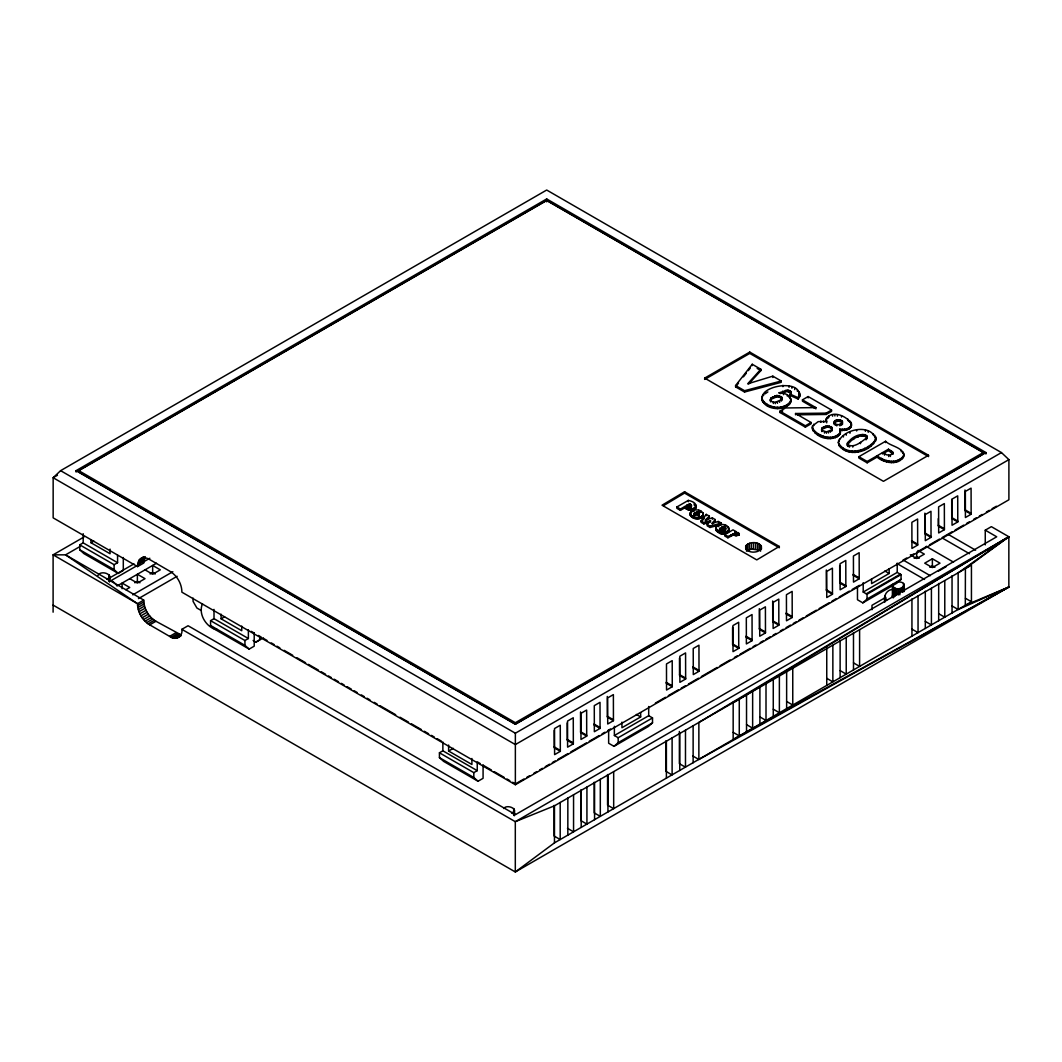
<?xml version="1.0" encoding="UTF-8"?>
<svg xmlns="http://www.w3.org/2000/svg" width="1062" height="1062" viewBox="0 0 1062 1062"><rect width="100%" height="100%" fill="white"/><g stroke="black" fill="none" stroke-linecap="round" stroke-linejoin="round"><path stroke-width="1.5" d="M123.298 557.497L123.298 570.44L118.254 573.427L83.871 553.581L79.716 549.744L79.743 544.846L83.181 542.868L117.563 562.714L117.563 555.081M118.254 573.427L114.099 569.59L114.125 564.692L117.563 562.714M140.927 558.386L144.95 557.669L148.083 558.625L169.708 571.157C177.009 575.378 181.854 583.755 181.894 592.184L515.362 784.725L1008.9 499.777L1008.9 459.634L1001.453 452.585L546.691 190.032L60.6 470.665L53.153 477.727L53.153 517.858L137.569 566.604L138.989 560.245L143.41 556.953M138.989 560.245L145.202 556.661L143.782 563.019L137.569 566.604M985.257 544.872L985.257 530.177L996.714 536.801L515.495 814.62L188.067 625.744L181.854 629.328C183.301 636.403 175.031 641.169 169.628 636.39L149.742 624.854C142.427 620.58 137.569 612.163 137.516 603.694L65.565 554.855L53.1 554.829L53.1 612.177M690.167 515.057L691.07 511.565C694.853 508.194 704.584 509.933 703.203 516.119C700.123 521.548 686.795 518.349 691.07 511.565M690.181 512.959C691.096 518.283 700.349 519.079 703.203 514.791L702.885 512.641M826.714 422.862L826.236 418.866C835.874 403.666 868.451 431.039 839.79 430.415L839.79 429.088C843.878 429.566 849.892 429.207 851.472 424.641M875.831 440.451C873.362 422.875 842.67 428.358 838.29 442.575C843.175 459.116 873.07 452.85 875.951 437.929M826.183 420.101L826.714 421.548L818.178 421.627L812.536 425.915C812.045 437.663 833.444 443.279 840.268 433.88L839.79 429.088M840.268 433.88L840.467 430.88M931.029 537.372L925.307 540.677L925.241 514.592L930.976 511.287L931.029 537.372L924.922 533.841L924.869 513.158M944.41 529.659L938.675 532.965L938.609 506.879L944.344 503.574L944.41 529.659L938.29 526.128L938.277 518.641M812.257 429.061L812.536 425.915M685.614 507.357L680.397 510.371L676.852 508.326L676.852 506.999L688.309 500.388C703.416 503.693 692.145 513.477 684.658 506.601L684.658 507.915C687.486 510.703 695.477 511.791 696.022 506.747M903.722 456.872C904.997 447.407 890.394 446.491 885.602 441.261L858.866 456.7L858.866 458.027L867.163 462.82L877.106 457.085C883.969 463.563 901.85 466.178 903.921 454.31M720.195 528.146L719.598 529.58L725.187 532.42L725.187 533.748C718.337 536.443 711.009 525.65 720.939 524.787C732.103 522.265 731.532 540.385 720.195 529.473L720.195 528.146L726.581 531.823L729.302 528.863M715.801 529.792L715.974 527.562M791.11 392.183L789.902 395.343L798.199 399.073L798.199 397.759C804.677 380.448 767.627 383.714 762.742 395.117C758.202 408.963 784.752 413.41 790.579 402.525C792.677 395.688 784.274 392.409 778.738 392.9L788.004 390.179L790.832 391.466L791.11 393.511L790.832 391.466M790.579 402.525L790.672 398.396M98.023 575.471C100.731 569.365 115.373 575.153 106.731 579.321M503.64 808.527C507.092 803.748 519.663 809.39 511.592 813.12M745.71 546.16C745.166 553.475 758.162 553.82 761.374 548.576C761.919 541.262 748.922 540.903 745.71 546.16L745.71 549.227M884.805 602.154C883.531 596.725 885.708 590.777 891.562 589.503M892.571 585.905L892.571 597.136L892.571 584.339M892.372 596.247L892.571 595.357M896.766 581.91C913.147 581.339 897.151 595.41 892.372 585.228M703.203 516.119L703.296 513.411M798.199 399.073L799.912 395.94L799.792 393.099M834.267 421.282L833.936 423.552L835.303 420.433L839.949 419.848L842.392 421.256L842.365 424.468L842.392 421.256M686.981 506.574L686.981 505.26C688.813 507.769 694.03 505.366 689.53 503.786L680.397 509.056L676.852 506.999M838.29 442.575C845.856 456.965 868.663 451.138 875.831 439.124M893.102 452.877L890.381 455.133L886.77 454.868L882.509 452.638L882.509 453.965L888.469 450.514L893.102 454.204L892.545 451.801L888.469 449.199L867.163 461.492L858.866 456.7M866.765 437.69L867.004 436.243C861.123 431.318 848.06 438.5 847.237 445.443C850.078 439.907 861.123 432.526 867.004 437.571L866.765 439.004L866.765 437.69C861.972 441.473 853.237 449.213 847.237 444.128L847.224 443.438M821.576 429.141L821.882 431.61L822.054 427.933L827.378 425.743L831.918 427.428L831.732 431.119L832.223 428.583M821.576 430.468L822.054 427.933M722.518 526.964L722.518 528.292L723.222 528.159L723.222 526.832L721.735 527.27C723.049 526.088 727.244 527.349 724.868 529.075L721.735 527.27L721.735 528.597M202.484 603.787C198.169 613.424 205.391 625.651 214.723 629.262L249.158 649.094L254.216 646.174L254.216 632.952M719.478 530.363L720.195 529.473M770.946 398.011L770.308 400.653L770.946 398.011L776.946 395.436L781.778 397.254L781.353 401.038L782.044 398.423M715.974 528.889L716.239 527.097M761.879 398.754C766.83 408.538 784.234 410.662 790.579 401.197M694.057 514.512C700.84 517.818 699.446 508.114 693.951 513.995L694.057 515.84M699.38 512.893L699.154 515.309L699.154 513.981M693.951 515.322L697.23 513.437L699.486 514.725M877.093 457.085L877.093 455.771C884.42 461.665 897.602 464.466 903.722 455.558M812.257 427.734C817.116 436.615 833.179 441.5 840.268 432.553M760.87 369.257L747.648 383.833L772.831 376.16L781.22 381.006L781.22 382.32L744.555 392.024L735.594 386.86L735.594 385.533L752.241 364.266L760.87 369.257L760.87 370.572L748.75 383.94M735.594 386.86L738.528 383.103M743.427 376.851L746.36 373.094M748.325 370.598L750.276 368.089M701.039 520.964L703.88 522.61L710.505 520.659L710.505 521.986L703.88 523.924L701.039 522.292L701.039 520.964L706.257 514.393L709.336 516.172L709.336 517.499L705.447 521.283L705.447 519.955L709.336 516.172M701.902 521.19L704.518 517.911M705.447 519.955L712.35 517.911L715.23 519.57L711.739 523.606L718.324 521.362L721.377 523.128L721.377 524.442L710.013 527.469L707.186 525.836L707.186 524.522L710.505 520.659M712.615 523.924L715.23 520.898L715.23 519.57M789.902 395.343L790.832 394.347M857.472 587.259L857.472 599.764L862.822 602.858L867.057 599.008L901.067 579.374L901.041 574.608L897.217 572.405L863.207 592.052L863.207 582.719M901.067 579.374L896.832 583.211L862.822 602.858M608.645 730.045L608.645 743.241L613.995 746.334L618.19 742.657L652.519 722.85L652.519 717.912L648.696 715.708L614.38 735.528L614.38 726.302M652.519 722.85L648.311 726.514L613.995 746.334M834.267 422.61L838.343 420.977L842.392 422.583M833.936 422.225L835.396 424.043L838.33 424.773L842.365 423.141M822.054 429.26L827.378 427.057L830.882 427.827L832.223 429.911M821.882 430.296L826.448 431.929L831.732 429.791M770.946 399.325L776.946 396.763L780.689 397.6L782.044 399.75M759.277 544.063L759.277 550.209L751.445 549.001L746.52 551.178L746.52 545.032M770.308 399.325L771.755 401.582L775.313 402.352L781.353 399.71M181.854 629.328L515.309 821.683L554.47 805.806L971.438 565.13L971.438 601.742L554.47 842.856L515.309 871.968L53.1 605.114M965.318 568.661L1008.847 536.748L991.364 526.659L985.257 530.177M733.165 702.101L733.165 739.404L1008.847 587.034L698.862 759.489L698.862 722.439L1008.847 536.748L958.15 572.896L958.15 609.508L1008.847 587.034L1008.847 536.748L515.309 821.683L515.309 871.968L1008.847 587.034L965.318 605.274L965.411 568.024M767.866 391.944L765.144 393.79L765.144 392.475M733.165 702.792L1008.847 536.748M684.578 491.759L662.038 505.207L756.768 559.9L779.309 546.452L684.578 491.759L684.578 493.087L663.445 505.698M57.454 475.245L53.153 477.727L515.362 744.581L1008.9 459.634M76.052 470.665L546.691 198.952L986.001 452.585L986.001 453.912L546.691 200.267L76.052 471.993L76.052 470.665L515.362 724.297L986.001 452.585M78.8 470.665L546.691 200.532L983.253 452.585L983.253 453.912L515.362 724.045L78.8 471.993L78.8 470.665L515.362 722.718L983.253 452.585M83.938 537.027L53.1 554.829L137.516 603.694L143.728 600.096C143.782 608.579 148.64 616.995 155.955 621.27L180.606 634.651L174.394 638.235M79.915 546.572L65.565 554.855L143.728 600.096M90.987 539.642L90.987 542.735L93.854 541.076M139.865 559.183L143.596 557.032M108.151 578.79L133.958 563.882M138.312 561.546L144.525 557.962M137.848 563.059L144.06 559.475M137.595 564.758L143.808 561.174M109.678 581.432L139.786 564.055M142.653 562.395L149.822 558.254M117.019 586.025L156.486 563.232M134.834 582.786L137.383 581.312L139.932 582.786M150.114 573.958L152.662 572.498L155.211 573.958M125.927 589.689L129.75 587.485L122.103 583.078L122.103 588.72M132.737 594.853L172.854 571.701M138.472 598.61L177.142 576.281M137.556 605.579L143.768 601.995M137.821 607.57L144.034 603.986M138.299 609.641L144.512 606.057M138.989 611.725L145.202 608.141M139.865 613.809L146.078 610.225M140.927 615.841L147.14 612.243M142.149 617.765L148.361 614.181M143.516 619.571L149.729 615.987M144.976 621.217L151.189 617.633M146.529 622.664L152.742 619.08M148.122 623.885L154.335 620.301M149.742 624.854L155.955 621.27M169.628 636.39L175.841 632.793M171.247 637.28L177.46 633.695M172.84 637.904L179.053 634.319M175.867 638.289L180.832 635.421M177.221 638.063L180.952 635.899M217.352 629.527L214.723 629.262L210.568 625.505L210.568 620.659L214.006 618.668L248.375 638.514L248.375 629.7M221.108 614.194L221.108 618.814L224.6 616.796M210.568 620.659L244.937 640.505L248.375 638.514M927.099 455.797L749.759 353.407L704.677 379.426L704.677 378.112L749.759 352.08L928.533 455.293L928.533 456.62M253.114 640.466L255.929 642.085L259.739 639.882L259.739 636.576M255.929 642.085L263.416 637.771M795.544 414.83L795.544 413.503L811.089 422.49L811.089 423.818L805.354 427.136L779.973 412.481L779.973 411.153L785.522 407.954L815.868 407.596L815.868 408.91M779.973 412.481L782.747 410.888M814.527 408.14L802.447 401.17L802.447 399.843L808.155 396.551L831.546 410.051L831.546 411.379L826.196 414.459L797.15 414.817M795.544 413.503L826.196 413.145L831.546 410.051M779.973 411.153L805.354 425.809L811.089 422.49M735.993 531.558L734.625 532.341L738.196 532.62L739.298 535.075L736.046 535.819L733.245 535.036L727.908 537.797L724.709 535.952L724.709 534.637L733.006 529.845L735.993 531.558L735.993 532.885M724.709 534.637L727.908 536.483L734.705 533.602L736.046 534.491L736.046 535.819M928.533 455.293L883.451 481.325L704.677 378.112M483.077 765.078L483.077 778.313L478.033 781.234L443.65 761.388L439.429 757.644L439.429 752.785L442.867 750.807L477.25 770.654L477.25 761.839L480.077 763.472M448.615 745.046L448.615 751.033L453.275 748.352M60.6 470.665L515.362 733.218L1001.453 452.585M439.429 752.785L473.811 772.645L477.25 770.654M560.324 751.325L554.603 754.631L554.537 728.545L560.271 725.227L560.324 751.325L554.218 747.794L554.178 730.404M573.334 743.851L567.599 747.157L567.546 721.071L573.268 717.766L573.334 743.851L567.227 740.32L567.188 722.93M586.702 736.125L580.98 739.444L580.914 713.359L586.649 710.04L586.702 736.125L580.595 732.607L580.542 711.912M600.07 728.413L594.348 731.718L594.282 705.633L600.017 702.327L600.07 728.413L593.963 724.881M613.438 720.686L607.716 724.005L607.65 697.92L613.385 694.601L613.438 720.686L607.331 717.169L607.278 696.473M672.273 686.729L666.538 690.034L666.485 663.949L672.206 660.644L672.273 686.729L666.153 683.198M685.64 679.003L679.906 682.322L679.853 656.236L685.574 652.918L685.64 679.003L679.534 675.485L679.494 658.095M699.008 671.29L693.287 674.596L693.221 648.51L698.955 645.205L699.008 671.29L692.902 667.759M738.74 648.351L733.006 651.656L732.953 625.571L738.674 622.266L738.74 648.351L732.621 644.82L732.581 627.43M752.108 640.638L746.374 643.944L746.321 617.858L752.042 614.553L752.108 640.638L746.002 637.107M765.476 632.912L759.742 636.218L759.688 610.132L765.41 606.827L765.476 632.912L759.37 629.381L759.317 608.699M778.844 625.199L773.123 628.505L773.056 602.419L778.791 599.114L778.844 625.199L772.738 621.668L772.685 600.973M792.212 617.473L786.491 620.792L786.424 594.707L792.159 591.388L792.212 617.473L786.106 613.955M832.475 594.229L826.754 597.534L826.687 571.449L832.422 568.143L832.475 594.229L826.369 590.698L826.316 570.015M845.843 586.516L840.122 589.822L840.055 563.736L845.79 560.431L845.843 586.516L839.737 582.985L839.697 565.595M859.224 578.79L853.49 582.109L853.423 556.023L859.158 552.705L859.224 578.79L853.105 575.272M917.661 545.098L911.939 548.404L911.873 522.318L917.608 519.013L917.661 545.098L911.554 541.567M957.778 521.933L952.043 525.239L951.977 499.153L957.712 495.848L957.778 521.933L951.751 518.455L951.711 499.419M971.146 514.22L965.411 517.526L965.358 491.44L971.08 488.135L971.146 514.22L965.026 510.689L964.986 489.994M523.964 778.977L515.455 783.889L512.627 782.256M526.805 777.331L529.646 775.698M533.907 773.229L536.748 771.596M539.589 769.95L542.417 768.317M545.257 766.684L549.519 764.215M552.359 762.582L555.2 760.936M558.041 759.303L567.971 753.569M570.812 751.923L586.423 742.909M589.264 741.276L599.194 735.541M602.035 733.895L604.875 732.262M607.716 730.616L610.557 728.983M655.387 703.097L665.449 697.283M668.317 695.623L678.379 689.822M681.246 688.163L685.561 685.68M688.428 684.021L698.491 678.206M701.358 676.547L717.169 667.427M720.036 665.768L730.098 659.967M734.4 657.471L737.28 655.825M740.148 654.165L750.21 648.351M753.077 646.692L755.958 645.032M760.259 642.55L763.14 640.89M766.007 639.231L770.322 636.735M773.189 635.089L776.07 633.43M780.371 630.934L783.252 629.275M786.119 627.615L790.433 625.133M793.301 623.474L796.181 621.814M799.049 620.155L803.363 617.659M806.231 616.013L816.293 610.199M819.16 608.539L829.223 602.738M832.09 601.079L836.405 598.583M839.272 596.937L849.334 591.122M852.202 589.463L859.384 585.321M903.881 559.621L906.736 557.988M910.997 555.519L913.851 553.873M916.692 552.24L926.648 546.479M929.502 544.846L939.458 539.084M942.313 537.452L952.269 531.69M955.11 530.057L963.659 525.119M966.5 523.473L969.341 521.84M973.615 519.371L976.456 517.725M979.31 516.079L982.151 514.446M986.425 511.977L989.266 510.331M992.107 508.685L996.382 506.229M914.156 558.24L916.705 556.767L919.254 558.24M640.665 712.735L640.665 716.93L621.947 727.736L621.947 722.147M889.159 568.701L889.159 573.467L871.583 583.609L871.583 578.843M863.207 592.052L866.26 593.804L900.271 574.17M614.38 735.528L618.19 737.732L652.519 717.912M866.26 593.804L867.03 594.242L901.041 574.608M932.37 558.758L924.723 563.165L932.37 567.573L940.003 563.165L932.37 558.758L932.37 565.807L934.905 567.281M929.821 567.281L932.37 565.807M885.735 597.362L871.982 605.3L871.982 609.721M938.476 571.104L946.109 566.696M691.375 505.751L690.353 507.649M780.066 393.617L786.783 391.453L790.832 392.794M707.186 524.522L710.013 526.155L721.377 523.128M735.594 385.533L744.555 390.71L781.22 381.006M736.046 534.491L739.298 533.761M715.801 528.478L720.009 531.982L725.187 532.42M723.222 528.159L725.691 529.354L725.691 528.026M902.886 588.972L905.063 589.503M108.337 580.104L113.315 581.87L116.807 585.361M513.212 813.97L515.389 814.488M789.902 394.015L798.199 397.759M686.981 505.26L688.8 506.202L688.8 507.53M757.166 368.434L760.87 370.572M802.447 399.843L815.868 407.596M965.026 509.813L971.146 513.331M951.751 517.579L957.778 521.057M938.29 525.239L944.41 528.77M948.379 534.478L975.606 550.196M942.259 538.009L969.487 553.727M924.922 532.965L931.44 536.854M926.21 546.386L953.517 562.143M911.554 540.677L917.661 544.209M917.98 550.448L924.338 554.125L916.705 558.532L910.333 554.855M903.045 559.966L930.272 575.697M965.411 598.264L971.438 601.742M897.31 563.723L924.537 579.44M952.043 605.977L958.15 609.508M884.858 570.984L889.159 573.467M938.675 613.703L944.782 617.221L944.782 580.622M853.105 574.383L859.224 577.914M925.307 621.416L931.414 624.947L931.414 588.335M839.737 582.109L845.843 585.627M684.578 493.087L779.309 547.78L779.309 546.452M911.939 629.142L918.046 632.66L918.046 596.061M689.53 505.1L691.282 506.216L691.282 504.901L689.53 503.786L691.375 507.078L691.521 505.366M718.324 522.677L721.377 524.442M826.369 589.822L832.475 593.353M786.106 613.066L792.212 616.597M853.49 662.874L859.596 666.405L859.596 629.793M772.738 620.792L778.844 624.31M840.122 670.6L846.228 674.131L846.228 637.519M759.37 628.505L765.476 632.036M826.754 678.313L832.86 681.844L832.86 645.231M746.002 636.218L752.108 639.749M732.621 643.944L739.218 647.74M786.637 701.478L792.756 705.009L792.756 668.396M773.269 709.19L779.375 712.721L779.375 676.109M692.902 666.883L699.008 670.414M759.901 716.916L766.007 720.448L766.007 683.835M679.534 674.596L685.64 678.127M746.533 724.629L752.639 728.16L752.639 691.548M666.153 682.322L672.273 685.84M733.165 732.355L739.271 735.873L739.271 699.274M636.364 714.447L640.665 716.93M692.743 755.958L698.862 759.489M607.331 716.279L613.438 719.81M593.963 724.005L600.07 727.523M580.595 731.718L586.702 735.249M567.227 739.444L573.334 742.962M554.218 746.905L560.324 750.436M145.029 569.843L152.662 574.263L160.309 569.843L152.662 565.435L152.662 572.498M251.243 631.346L254.097 633.005M258.398 635.474L261.252 637.12M264.106 638.78L266.974 640.426M271.261 642.908L274.129 644.554M276.983 646.214L279.837 647.86M284.138 650.342L292.714 655.294M297.002 657.763L305.59 662.728M308.445 664.374L318.454 670.149M321.321 671.808L325.609 674.277M328.463 675.936L331.331 677.583M334.185 679.229L338.473 681.711M341.34 683.357L344.194 685.017M347.062 686.663L351.349 689.145M354.204 690.791L357.071 692.451M361.359 694.92L364.213 696.579M367.08 698.225L369.934 699.871M374.222 702.354L377.09 704M379.944 705.659L395.675 714.739M399.976 717.222L408.551 722.173M411.406 723.819L421.428 729.594M424.282 731.253L428.57 733.723M431.437 735.382L434.292 737.028M437.159 738.687L441.447 741.157M482.918 765.105L491.401 770.003M494.228 771.636L504.131 777.357M506.959 778.99L509.787 780.623M90.987 542.735L110.076 553.753L110.076 549.12M221.108 618.814L241.738 630.735L241.738 626.102M448.615 751.033L471.913 764.494L471.913 758.494M201.13 610.451L196.908 608.022L193.085 601.397L193.085 598.092M79.743 544.846L114.125 564.692M567.453 828.294L573.56 831.825L573.56 794.774M79.716 549.744L114.099 569.59M129.75 578.671L137.383 583.078L145.029 578.671L137.383 574.263L137.383 581.312M210.568 625.505L244.937 645.351L249.158 649.094M439.429 757.644L473.811 777.49L478.033 781.234M695.039 505.658L695.65 506.202L695.65 504.888M739.298 535.075L738.82 533.097M884.805 596.247L886.611 600.149M839.79 430.415L840.467 432.207M729.05 529.288L729.302 530.19M903.921 455.638L903.603 453.049M875.951 439.256L875.659 436.655M790.672 399.71L790.858 401.117M703.296 514.725L703.376 515.508M799.912 395.94L799.009 391.599M867.03 594.242L867.057 599.008M952.043 575.737L952.043 613.039M938.675 583.45L938.675 620.752M925.307 591.176L925.307 628.478M916.705 552.532L916.705 556.767M911.939 598.888L911.939 636.191M904.253 585.228L904.253 591.521M904.054 584.339L904.054 590.83M903.457 583.503L903.457 591.667M903.019 456.766L903.019 458.094M902.727 451.775L902.727 453.089M902.514 587.644L902.514 592.37M901.811 457.948L901.811 459.275M901.306 450.487L901.306 451.815M901.28 588.189L901.28 591.348M900.085 459.103L900.085 460.43M899.846 588.534L899.846 594.839M898.306 588.653L898.306 594.959M898.027 460.125L898.027 461.452M897.217 563.086L897.217 572.405M896.766 588.534L896.766 594.839M895.877 460.842L895.877 462.156M895.332 588.189L895.332 596.074M894.111 587.644L894.111 597.096M893.633 461.253L893.633 462.567M893.169 586.941L893.169 597.959M892.545 451.801L892.545 453.129M891.323 461.359L891.323 462.674M890.819 450.553L890.819 451.881M890.381 455.133L890.381 456.461M888.947 461.134L888.947 462.461M888.721 455.266L888.721 456.594M888.469 449.199L888.469 450.514M886.544 460.563L886.544 461.89M885.602 441.261L885.602 442.588M885.27 598.264L885.27 601.225M884.527 453.806L884.527 455.133M884.088 459.647L884.088 460.974M881.606 458.372L881.606 459.7M875.433 440.226L875.433 441.553M874.849 435.301L874.849 436.628M873.694 442.389L873.694 443.717M873.376 433.867L873.376 435.194M871.198 444.487L871.198 445.801M868.265 430.946L868.265 432.274M868.198 446.425L868.198 447.752M867.004 436.243L867.057 438.248M867.163 461.492L867.163 462.82M866.619 435.619L866.619 436.947M866.021 438.566L866.021 439.894M865.888 435.062L865.888 436.389M865.424 429.964L865.424 431.291M864.919 434.637L864.919 435.964M864.654 448.297L864.654 449.624M863.831 434.411L863.831 435.739M862.649 434.411L862.649 435.725M861.362 434.61L861.362 435.924M861.282 449.704L861.282 451.031M860.512 442.336L860.512 443.664M858.069 435.792L858.069 437.106M858.096 450.66L858.096 451.987M856.662 429.645L856.662 430.96M855.096 451.151L855.096 452.478M853.609 438.128L853.609 439.456M853.49 632.633L853.49 669.936M852.786 445.761L852.786 447.089M852.162 451.164L852.162 452.492M851.432 423.366L851.472 425.968M850.874 422.012L850.874 423.34M851.047 425.809L851.047 427.136M850.171 426.871L850.171 428.198M849.958 431.929L849.958 433.256M849.706 420.605L849.706 421.919L847.927 420.459L847.927 419.132M849.547 440.743L849.547 442.057M849.547 445.761L849.547 447.089M849.202 450.686L849.202 452M848.857 427.813L848.857 429.141M848.286 441.792L848.286 443.119M848.286 445.27L848.286 446.598M847.542 442.681L847.542 443.996M847.595 444.739L847.595 446.053M846.852 428.676L846.852 430.004M846.268 433.867L846.268 435.181M846.228 449.691L846.228 451.018M844.463 429.181L844.463 430.495M843.427 435.659L843.427 436.973M843.228 448.204L843.228 449.531M842.325 429.274L842.325 430.601M841.489 415.746L841.489 417.061M841.396 420.433L841.396 421.76M841.316 423.99L841.316 425.318M840.454 446.292L840.454 447.606M840.122 640.359L840.122 677.662M839.949 419.848L839.949 421.176M839.909 424.574L839.909 425.902M839.484 439.137L838.595 441.965L838.595 440.65M839.259 434.053L839.259 435.38M838.861 444.434L838.861 445.761M838.343 419.663L838.343 420.977M837.4 414.804L837.4 416.131M837.546 435.354L837.546 436.681M836.737 419.848L836.737 421.176M836.763 424.601L836.763 425.928M835.396 424.043L835.396 425.371M835.369 436.349L835.369 437.663M835.303 420.433L835.303 421.76M834.878 414.671L834.878 415.985M834.307 423.18L834.307 424.495M832.873 436.986L832.873 438.314M832.595 414.844L832.595 416.171M831.918 427.428L831.918 428.756M830.882 426.499L830.882 427.827M830.391 430.867L830.391 432.194M830.298 437.292L830.298 438.619M829.316 425.915L829.316 427.229M828.758 416.145L828.758 417.472L827.099 418.747L827.099 417.419M828.533 431.637L828.533 432.964M827.922 437.239L827.922 438.566M827.378 425.743L827.378 427.057M826.754 648.072L826.754 685.375M826.448 431.929L826.448 433.256M826.196 413.145L826.196 414.459M826.236 418.866L826.183 421.428M825.599 436.84L825.599 438.168M825.32 426.035L825.32 427.362M824.457 431.769L824.457 433.097M823.647 421.017L823.647 422.344M823.395 426.844L823.395 428.172M823.183 436.124L823.183 437.438M820.807 421.056L820.807 422.371M820.793 435.115L820.793 436.442M818.483 433.92L818.483 435.234M814.979 431.61L814.979 432.924M813.731 424.216L813.731 425.543M812.988 429.592L812.988 430.906M808.155 396.551L808.155 397.878M805.354 425.809L805.354 427.136M799.381 396.166L799.381 397.493M797.376 390.006L797.376 391.334M794.695 388.254L794.695 389.581M791.933 386.9L791.933 388.227M790.062 390.843L790.062 392.17M790.022 397.095L790.022 398.423M789.823 402.538L789.823 403.852M789.039 385.957L789.039 387.285M789.093 390.418L789.093 391.745M788.92 395.914L788.92 397.228M788.575 403.786L788.575 405.113M788.004 390.179L788.004 391.506M787.367 394.825L787.367 396.153M786.783 390.139L786.783 391.453M786.849 404.954L786.849 406.281M786.637 671.237L786.637 708.527M785.429 390.272L785.429 391.599M784.008 406.242L784.008 407.556M783.477 393.325L783.477 394.652M782.893 385.32L782.893 386.648M782.734 391.095L782.734 392.422M781.778 397.254L781.778 398.582M780.769 407.025L780.769 408.352M780.689 396.285L780.689 397.6M779.614 401.011L779.614 402.325M778.977 395.622L778.977 396.949M777.437 401.98L777.437 403.308M777.357 407.277L777.357 408.604M776.946 395.436L776.946 396.763M775.313 402.352L775.313 403.679M774.756 395.794L774.756 397.122M773.999 406.932L773.999 408.259M773.375 402.206L773.375 403.52M773.269 678.95L773.269 716.253M772.831 376.16L772.831 377.475M772.605 396.737L772.605 398.051M770.6 400.56L770.6 401.887M770.654 405.976L770.654 407.304M767.322 404.383L767.322 405.697M764.043 402.086L764.043 403.414M763.724 393.803L763.724 395.13M762.967 400.971L762.967 402.299M762.742 395.117L762.131 397.692L762.131 396.378M762.25 399.87L762.25 401.197M761.839 397.586L761.879 400.069M761.374 546.16L761.374 549.227M760.565 545.032L760.565 551.178M759.901 686.663L759.901 723.965M757.591 543.319L757.591 549.466M755.64 542.841L755.64 549.001M753.542 542.682L753.542 548.842M752.241 364.266L752.241 365.593M751.445 542.841L751.445 549.001M749.759 352.08L749.759 353.407M749.493 543.319L749.493 549.466M747.807 544.063L747.807 550.209M746.533 694.389L746.533 731.691M744.555 390.71L744.555 392.024M738.196 532.62L738.196 533.934M735.382 533.841L735.382 535.168M734.705 533.602L734.705 534.929M733.908 533.589L733.908 534.903M733.245 533.721L733.245 535.036M732.488 533.974L732.488 535.301M730.696 534.876L730.696 536.191M729.063 529.765L729.063 531.093M728.731 527.495L728.731 528.823M728.744 530.23L728.744 531.544M728.293 530.681L728.293 532.009M728.24 527.017L728.24 528.345M727.908 536.483L727.908 537.797M726.939 531.624L726.939 532.938M726.581 531.823L726.581 533.151M725.665 525.464L725.665 526.792M725.519 527.588L725.492 529.845M725.027 527.19L725.027 528.518M724.523 525.066L724.523 526.394M724.204 526.885L724.204 528.212M723.315 532.593L723.315 533.907M722.346 530.442L722.346 531.77M722.465 532.553L722.465 533.881M721.656 532.46L721.656 533.788M720.859 532.274L720.859 533.589M720.009 531.982L720.009 533.297M719.678 528.611L719.678 529.938M719.598 529.58L719.598 530.907M718.748 525.345L718.748 526.659M718.204 531.093L718.204 532.407M716.837 530.177L716.837 531.491M716.067 529.327L716.067 530.642M712.35 517.911L712.35 519.238M710.013 526.155L710.013 527.469M706.257 514.393L706.257 515.72M703.88 522.61L703.88 523.924M702.845 515.375L702.845 516.703M702.287 515.92L702.287 517.247M701.531 516.424L701.531 517.752M701.053 511.167L701.053 512.495L699.938 511.937L699.938 510.623M700.535 516.915L700.535 518.229M699.473 517.247L699.473 518.575M698.915 512.468L698.915 513.782M698.796 510.225L698.796 511.539M698.331 514.592L698.331 515.906M698.331 517.446L698.331 518.774M698.146 512.176L698.146 513.504M697.23 512.11L697.23 513.437M697.123 517.513L697.123 518.827M696.207 512.309L696.207 513.623M696.022 505.432L696.075 507.822M695.769 507.025L695.769 508.353M695.889 517.42L695.889 518.734M695.252 507.53L695.252 508.857M695.145 512.787L695.145 514.114M694.694 517.167L694.694 518.482M694.508 508.021L694.508 509.348M694.296 513.411L694.296 514.738M694.19 503.786L694.19 505.1M694.004 510.132L694.004 511.459M693.632 508.459L693.632 509.787M693.526 516.756L693.526 518.083M693.128 725.744L693.128 762.795M692.942 510.477L692.942 511.791M692.703 508.764L692.703 510.092M692.384 516.185L692.384 517.513M691.747 508.95L691.747 510.264M691.495 515.601L691.495 516.928M690.964 506.096L690.964 507.424M690.751 508.99L690.751 510.318M690.831 514.99L690.831 516.318M690.539 504.357L690.539 505.685M690.486 512.229L690.486 513.557M690.393 514.366L690.393 515.694M689.636 506.388L689.636 507.702M689.742 508.897L689.742 510.225M688.707 508.658L688.707 509.972M688.309 500.388L688.309 501.702M687.844 505.751L687.844 507.078M687.658 508.26L687.658 509.587M686.596 507.716L686.596 509.043M685.481 730.152L685.481 767.202L679.375 763.684L679.375 731.466M680.397 509.056L680.397 510.371M679.76 733.47L679.76 770.521M672.113 737.878L672.113 774.928L666.007 771.397L666.007 740.785M666.392 741.183L666.392 778.234M648.696 706.495L648.696 715.708M618.19 737.732L618.19 742.657M613.677 771.623L613.677 808.673L607.557 805.142L607.557 774.53M607.942 774.928L607.942 811.979M600.309 779.335L600.309 816.386L594.189 812.855L594.189 782.256M594.574 782.641L594.574 819.691M586.928 787.061L586.928 824.112L580.821 820.581L580.821 789.969M581.206 790.367L581.206 827.417M567.838 798.08L567.838 835.13M560.192 802.487L560.192 839.551L554.085 836.02L554.085 805.408M554.47 805.806L554.47 842.856M546.691 198.952L546.691 200.267M546.691 200.532L546.691 201.86M515.362 722.718L515.362 724.045M515.362 733.218L515.362 784.725M514.499 810.213L514.499 814.939M514.3 809.337L514.3 815.802M513.716 808.527L513.716 815.045M473.811 772.645L473.811 777.49M442.867 741.98L442.867 750.807M244.937 640.505L244.937 645.351M214.006 609.402L214.006 618.668M109.705 576.361L109.705 581.087M109.505 575.471L109.505 581.963M108.908 574.635L108.908 581.219M83.181 533.695L83.181 542.868"/></g></svg>
